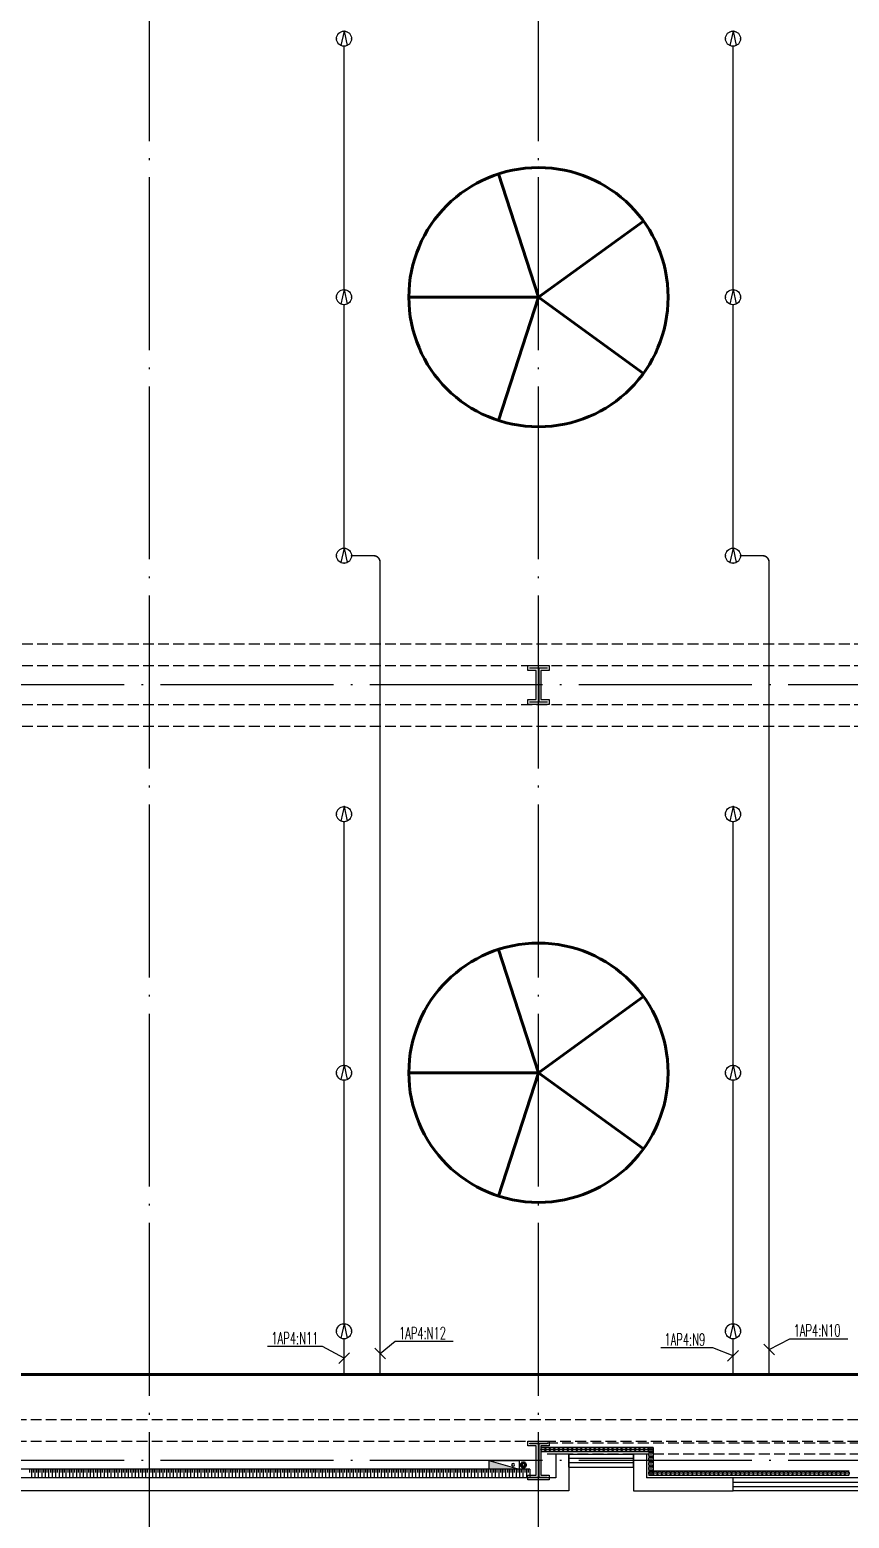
# Model space of a CAD drawing. Extents: x -1396510 to 1250330, y -1892470 to 1623980.
# Drawn here: x 37155 to 56115, y -1361210 to -1326760 of the extents above; entities that cross this region are included whole.
import ezdxf
from ezdxf.enums import TextEntityAlignment as Align

# ---------------------------------------------------------------- set-up
doc = ezdxf.new("R2010")
doc.units = 0
doc.header["$LTSCALE"] = 1000
doc.header["$MEASUREMENT"] = 0
doc.linetypes.add('DASH', pattern=[0.35, 0.25, -0.1])
doc.linetypes.add('DOTE', pattern=[2.42, 2, -0.2, 0.02, -0.2])
doc.layers.get('Defpoints').update_dxf_attribs({"color": 210})
for name, color, linetype in [('99平面图例外参$0$A-HATCH-2', 251, 'Continuous'), ('A-AXIS-DOTE', 14, 'DOTE'), ('A-HATCH-2', 251, 'Continuous'), ('A-HRAIL', 173, 'Continuous'), ('A-LIN-V', 9, 'Continuous'), ('A-SFCE', 30, 'Continuous'), ('A-WINDOW', 140, 'Continuous'), ('AS-COLN', 6, 'Continuous'), ('AS-WALL', 40, 'Continuous'), ('DIM-照明', 3, 'Continuous'), ('EQUIP-照明', 3, 'Continuous'), ('SB_ZF消火栓', 10, 'Continuous'), ('SB_ZF消火栓M', 10, 'Continuous'), ('WIRE-照明', 1, 'Continuous'), ('建-窗', 4, 'Continuous')]:
    doc.layers.add(name, color=color, linetype=linetype)
doc.layers.add('A-云线2', color=3, linetype='Continuous', plot=False)
doc.layers.add('LG-ZF消防', color=1, linetype='Continuous', lineweight=60)
doc.styles.add('_TEL_DIM', font='SIMPLEX', dxfattribs={"width": 0.8, "height": 3.5, "bigfont": 'HZTXT'})

# ---------------------------------------------------------------- blocks, each defined once
blk = doc.blocks.new('4324324')
at = {"layer": 'A-HATCH-2', "color": 8, "linetype": 'DASH'}
for p, q in [((-313054, 567820), (-128854, 567820)), ((-313054, 567320), (-128854, 567320)), ((-313054, 566420), (-128854, 566420)), ((-313054, 565920), (-128854, 565920)), ((-312854, 549870), (-138054, 549870)), ((-312854, 549370), (-138054, 549370))]:
    blk.add_line(p, q, dxfattribs=at)
blk = doc.blocks.new('w4324324')
at = {"layer": 'A-HATCH-2', "color": 0, "lineweight": 60}
for q in [(-1694760, 686605), (-1697614, 684532), (-1691907, 684532), (-1696524, 681178), (-1692997, 681178)]:
    blk.add_line((-1694760, 683605), q, dxfattribs=at)
blk.add_circle((-1694760, 683605), 3000, dxfattribs=at)
blk = doc.blocks.new('342343')
at = {"layer": 'A-LIN-V', "color": 8}
for p in [(1030710, 81556), (1048660, 81556)]:
    blk.add_blockref('w4324324', p, dxfattribs=at)
blk = doc.blocks.new('w42343243')
at = {"layer": 'A-HATCH-2', "color": 8}
blk.add_lwpolyline([(-165104, 621070), (-164604, 621070), (-164604, 620958), (-164800, 620958), (-164800, 620282), (-164604, 620282), (-164604, 620170), (-165104, 620170), (-165104, 620282), (-164908, 620282), (-164908, 620958), (-165104, 620958)], close=True, dxfattribs=at)
at = {"layer": 'AS-COLN', "color": 3}
blk.add_lwpolyline([(-165054, 621020), (-164654, 621020), (-164654, 621008), (-164850, 621008), (-164850, 620232), (-164654, 620232), (-164654, 620220), (-165054, 620220), (-165054, 620232), (-164858, 620232), (-164858, 621008), (-165054, 621008)], close=True, dxfattribs=at)
blk = doc.blocks.new('42343')
at = {"layer": 'A-WINDOW'}
for p in [(-117000, -53750), (-117000, -71700)]:
    blk.add_blockref('w42343243', p, dxfattribs=at)
blk = doc.blocks.new('A$C5D961328')
at = {"layer": 'SB_ZF消火栓'}
blk.add_hatch(color=256, dxfattribs=at).paths.add_polyline_path([(0, 40), (700, 40), (700, 240)])
for p, q in [((700, 240), (0, 240)), ((0, 240), (0, 40)), ((700, 240), (0, 40)), ((0, 40), (700, 40)), ((700, 240), (700, 40))]:
    blk.add_line(p, q, dxfattribs=at)
at = {"layer": 'SB_ZF消火栓', "color": 1}
blk.add_circle((140, 140), 32.5, dxfattribs=at)
blk = doc.blocks.new('we42342343234')
at = {"layer": 'LG-ZF消防'}
blk.add_circle((-282204, 548820), 50, dxfattribs=at)
at = {"layer": 'SB_ZF消火栓M', "xscale": -1}
blk.add_blockref('A$C5D961328', (-282304, 548680), dxfattribs=at)
blk = doc.blocks.new('WINDOW2DLIB$DYNSTYLE$00000005')
at = {"color": 0}
for points in [[(-0.5, 0.5), (-0.5, -0.5)], [(-0.5, 0.5), (0.5, 0.5)], [(0.5, -0.5), (0.5, 0.5)], [(0.5, 0.1667), (-0.5, 0.1667)], [(0.5, -0.1667), (-0.5, -0.1667)], [(-0.5, -0.5), (0.5, -0.5)]]:
    blk.add_lwpolyline(points, dxfattribs=at)
blk = doc.blocks.new('99平面图例外参$0$$LinePat$填挖边坡')
at = {"color": 0}
for p, q in [((0, 0), (0, -1500)), ((300, 0), (300, -600))]:
    blk.add_line(p, q, dxfattribs=at)
at = {"layer": 'Defpoints', "color": 0}
blk.add_point((600, 0), dxfattribs=at)
blk = doc.blocks.new('99平面图例外参$0$$LinePat$圆环')
for points in [[(0, 150), (300, 150)], [(0, 0), (300, 0)], [(0, -150), (300, -150)]]:
    blk.add_lwpolyline(points)
at = {"color": 0}
blk.add_circle((150, 0), 150, dxfattribs=at)
blk = doc.blocks.new('世赫3#厂房一层0821')
at = {"layer": 'A-AXIS-DOTE', "color": 8, "ltscale": 2}
for p, q in [((22000, -79980), (22000, 5500)), ((31000, -79980), (31000, 5500)), ((190814.2, -53850), (-5155.8, -53850)), ((190814.2, -71800), (-5155.8, -71800))]:
    blk.add_line(p, q, dxfattribs=at)
at = {"layer": 'A-LIN-V'}
for q in [(-400, -72000.1), (30800, -72188)]:
    blk.add_line((30800, -72000.1), q, dxfattribs=at)
at = {"layer": 'A-SFCE', "color": 2, "linetype": 'DASH'}
for p, q in [((39850, -71400.1), (31150, -71400.1)), ((39850, -71650.1), (31150, -71650.1))]:
    blk.add_line(p, q, dxfattribs=at)
at = {"layer": 'AS-WALL'}
for p, q in [((31700, -71650), (31400, -71650)), ((31400, -71650), (31400, -72200.1)), ((31700, -71950), (31700, -71650)), ((33500, -71650), (33200, -71650)), ((33200, -71650), (33200, -71950)), ((33500, -71650), (33500, -72200.1)), ((31700, -71950), (31700, -72500.1)), ((33200, -71950), (33200, -72200)), ((31400, -72200.1), (-600, -72200.1)), ((33200, -72200), (33200, -72200)), ((33200, -72200), (33200, -72500)), ((35500, -72200.1), (33500, -72200.1)), ((35500, -72500.1), (35500, -72200.1)), ((31700, -72500.1), (-900, -72500.1)), ((33200, -72500), (33350, -72500)), ((33350, -72500.1), (35500, -72500.1))]:
    blk.add_line(p, q, dxfattribs=at)
at = {"layer": '99平面图例外参$0$A-HATCH-2', "color": 203, "xscale": -0.1335034007147995, "yscale": 0.1333333333333333, "zscale": 0.1333333333333333, "rotation": 9.563318506210876e-10}
for p in [(19265.3, -72000.1), (19345.4, -72000.1), (19425.5, -72000.1), (19505.6, -72000.1), (19585.7, -72000.1), (19665.8, -72000.1), (19745.9, -72000.1), (19826, -72000.1), (19906.1, -72000.1), (19986.2, -72000.1), (20066.3, -72000.1), (20146.4, -72000.1), (20226.5, -72000.1), (20306.6, -72000.1), (20386.7, -72000.1), (20466.8, -72000.1), (20546.9, -72000.1), (20627, -72000.1), (20707.1, -72000.1), (20787.2, -72000.1), (20867.3, -72000.1), (20947.4, -72000.1), (21027.6, -72000.1), (21107.7, -72000.1), (21187.8, -72000.1), (21267.9, -72000.1), (21348, -72000.1), (21428.1, -72000.1), (21508.2, -72000.1), (21588.3, -72000.1), (21668.4, -72000.1), (21748.5, -72000.1), (21828.6, -72000.1), (21908.7, -72000.1), (21988.8, -72000.1), (22068.9, -72000.1), (22149, -72000.1), (22229.1, -72000.1), (22309.2, -72000.1), (22389.3, -72000.1), (22469.4, -72000.1), (22549.5, -72000.1), (22629.6, -72000.1), (22709.7, -72000.1), (22789.8, -72000.1), (22869.9, -72000.1), (22950, -72000.1), (23030.1, -72000.1), (23110.2, -72000.1), (23190.3, -72000.1), (23270.4, -72000.1), (23350.5, -72000.1), (23430.6, -72000.1), (23510.7, -72000.1), (23590.8, -72000.1), (23670.9, -72000.1), (23751, -72000.1), (23831.1, -72000.1), (23911.2, -72000.1), (23991.3, -72000.1), (24071.4, -72000.1), (24151.5, -72000.1), (24231.6, -72000.1), (24311.7, -72000.1), (24391.8, -72000.1), (24471.9, -72000.1), (24552, -72000.1), (24632.1, -72000.1), (24712.2, -72000.1), (24792.3, -72000.1), (24872.4, -72000.1), (24952.6, -72000.1), (25032.7, -72000.1), (25112.8, -72000.1), (25192.9, -72000.1), (25273, -72000.1), (25353.1, -72000.1), (25433.2, -72000.1), (25513.3, -72000.1), (25593.4, -72000.1), (25673.5, -72000.1), (25753.6, -72000.1), (25833.7, -72000.1), (25913.8, -72000.1), (25993.9, -72000.1), (26074, -72000.1), (26154.1, -72000.1), (26234.2, -72000.1), (26314.3, -72000.1), (26394.4, -72000.1), (26474.5, -72000.1), (26554.6, -72000.1), (26634.7, -72000.1), (26714.8, -72000.1), (26794.9, -72000.1), (26875, -72000.1), (26955.1, -72000.1), (27035.2, -72000.1), (27115.3, -72000.1), (27195.4, -72000.1), (27275.5, -72000.1), (27355.6, -72000.1), (27435.7, -72000.1), (27515.8, -72000.1), (27595.9, -72000.1), (27676, -72000.1), (27756.1, -72000.1), (27836.2, -72000.1), (27916.3, -72000.1), (27996.4, -72000.1), (28076.5, -72000.1), (28156.6, -72000.1), (28236.7, -72000.1), (28316.8, -72000.1), (28396.9, -72000.1), (28477, -72000.1), (28557.1, -72000.1), (28637.2, -72000.1), (28717.3, -72000.1), (28797.4, -72000.1), (28877.6, -72000.1), (28957.7, -72000.1), (29037.8, -72000.1), (29117.9, -72000.1), (29198, -72000.1), (29278.1, -72000.1), (29358.2, -72000.1), (29438.3, -72000.1), (29518.4, -72000.1), (29598.5, -72000.1), (29678.6, -72000.1), (29758.7, -72000.1), (29838.8, -72000.1), (29918.9, -72000.1), (29999, -72000.1), (30079.1, -72000.1), (30159.2, -72000.1), (30239.3, -72000.1), (30319.4, -72000.1), (30399.5, -72000.1), (30479.6, -72000.1), (30559.7, -72000.1), (30639.8, -72000.1), (30719.9, -72000.1), (30800, -72000.1)]:
    blk.add_blockref('99平面图例外参$0$$LinePat$填挖边坡', p, dxfattribs=at)
at = {"layer": 'A-HRAIL', "yscale": 0.3333333333111111, "zscale": 0.3333333333111111}
for p, xscale, rotation in [((31157.8, -71549.9), 0.3461333288160676, 180), ((31261.7, -71549.9), 0.3461333288160676, 180), ((31365.5, -71549.9), 0.3461333288160676, 180), ((31469.4, -71549.9), 0.3461333288160676, 180), ((31573.2, -71549.9), 0.3461333288160676, 180), ((31677, -71549.9), 0.3461333288160676, 180), ((31780.9, -71549.9), 0.3461333288160676, 180), ((31884.7, -71549.9), 0.3461333288160676, 180), ((31988.6, -71549.9), 0.3461333288160676, 180), ((32092.4, -71549.9), 0.3461333288160676, 180), ((32196.2, -71549.9), 0.3461333288160676, 180), ((32300.1, -71549.9), 0.3461333288160676, 180), ((32403.9, -71549.9), 0.3461333288160676, 180), ((32507.8, -71549.9), 0.3461333288160676, 180), ((32611.6, -71549.9), 0.3461333288160676, 180), ((32715.4, -71549.9), 0.3461333288160676, 180), ((32819.3, -71549.9), 0.3461333288160676, 180), ((32923.1, -71549.9), 0.3461333288160676, 180), ((33027, -71549.9), 0.3461333288160676, 180), ((33130.8, -71549.9), 0.3461333288160676, 180), ((33234.6, -71549.9), 0.3461333288160676, 180), ((33338.5, -71549.9), 0.3461333288160676, 180), ((33442.3, -71549.9), 0.3461333288160676, 180), ((33546.2, -71549.9), 0.3461333288160676, 180), ((33650, -71549.9), 0.3461333288160676, 180), ((33600, -71499.9), 0.3611111226889233, 270), ((33600, -71608.3), 0.3611111226889233, 270), ((33600, -71716.6), 0.3611111226889233, 270), ((33600, -71824.9), 0.3611111226889233, 270), ((33600, -71933.3), 0.3611111226889233, 270), ((33600, -72041.6), 0.3611111226889233, 270), ((33650.8, -72093.9), 0.3361633151507422, 180.0000000002036), ((33751.7, -72093.9), 0.3361633151507422, 180.0000000002036), ((33852.5, -72093.9), 0.3361633151507422, 180.0000000002036), ((33953.4, -72093.9), 0.3361633151507422, 180.0000000002036), ((34054.2, -72093.9), 0.3361633151507422, 180.0000000002036), ((34155.1, -72093.9), 0.3361633151507422, 180.0000000002036), ((34255.9, -72093.9), 0.3361633151507422, 180.0000000002036), ((34356.8, -72093.9), 0.3361633151507422, 180.0000000002036), ((34457.6, -72093.9), 0.3361633151507422, 180.0000000002036), ((34558.5, -72093.9), 0.3361633151507422, 180.0000000002036), ((34659.3, -72093.9), 0.3361633151507422, 180.0000000002036), ((34760.2, -72093.9), 0.3361633151507422, 180.0000000002036), ((34861, -72093.9), 0.3361633151507422, 180.0000000002036), ((34961.9, -72093.9), 0.3361633151507422, 180.0000000002036), ((35062.7, -72093.9), 0.3361633151507422, 180.0000000002036), ((35163.6, -72093.9), 0.3361633151507422, 180.0000000002036), ((35264.4, -72093.9), 0.3361633151507422, 180.0000000002036), ((35365.3, -72093.9), 0.3361633151507422, 180.0000000002036), ((35466.1, -72093.9), 0.3361633151507422, 180.0000000002036), ((35567, -72093.9), 0.3361633151507422, 180.0000000002036), ((35667.8, -72093.9), 0.3361633151507422, 180.0000000002036), ((35768.7, -72093.9), 0.3361633151507422, 180.0000000002036), ((35869.5, -72093.9), 0.3361633151507422, 180.0000000002036), ((35970.4, -72093.9), 0.3361633151507422, 180.0000000002036), ((36071.2, -72093.9), 0.3361633151507422, 180.0000000002036), ((36172.1, -72093.9), 0.3361633151507422, 180.0000000002036), ((36272.9, -72093.9), 0.3361633151507422, 180.0000000002036), ((36373.8, -72093.9), 0.3361633151507422, 180.0000000002036), ((36474.6, -72093.9), 0.3361633151507422, 180.0000000002036), ((36575.5, -72093.9), 0.3361633151507422, 180.0000000002036), ((36676.3, -72093.9), 0.3361633151507422, 180.0000000002036), ((36777.2, -72093.9), 0.3361633151507422, 180.0000000002036), ((36878, -72093.9), 0.3361633151507422, 180.0000000002036), ((36978.9, -72093.9), 0.3361633151507422, 180.0000000002036), ((37079.7, -72093.9), 0.3361633151507422, 180.0000000002036), ((37180.6, -72093.9), 0.3361633151507422, 180.0000000002036), ((37281.4, -72093.9), 0.3361633151507422, 180.0000000002036), ((37382.3, -72093.9), 0.3361633151507422, 180.0000000002036), ((37483.1, -72093.9), 0.3361633151507422, 180.0000000002036), ((37584, -72093.9), 0.3361633151507422, 180.0000000002036), ((37684.8, -72093.9), 0.3361633151507422, 180.0000000002036), ((37785.7, -72093.9), 0.3361633151507422, 180.0000000002036), ((37886.5, -72093.9), 0.3361633151507422, 180.0000000002036), ((37987.4, -72093.9), 0.3361633151507422, 180.0000000002036), ((38088.2, -72093.9), 0.3361633151507422, 180.0000000002036), ((38189.1, -72093.9), 0.3361633151507422, 180.0000000002036)]:
    blk.add_blockref('99平面图例外参$0$$LinePat$圆环', p, dxfattribs=dict(at, xscale=xscale, rotation=rotation))
at = {"layer": 'A-LIN-V', "color": 8, "rotation": 90}
blk.add_blockref('342343', (796160.7, 601225), dxfattribs=at)
at = {"layer": 'A-WINDOW'}
for name in ['42343', '4324324']:
    blk.add_blockref(name, (312854.2, -620720), dxfattribs=at)
at = {"layer": 'SB_ZF消火栓'}
blk.add_blockref('we42342343234', (312854.2, -620720), dxfattribs=at)
at = {"layer": '建-窗', "yscale": -300, "zscale": 300}
for p, xscale, rotation in [((32450, -71800), -1500, 180.0000000000445), ((42100, -72350.1), 13200, 179.9999999996995)]:
    blk.add_blockref('WINDOW2DLIB$DYNSTYLE$00000005', p, dxfattribs=dict(at, xscale=xscale, rotation=rotation))
blk = doc.blocks.new('$equip$00002832')
for q in [(-0.203, -0.457), (0.203, -0.457)]:
    blk.add_line((0, 0.5), q)
at = {"const_width": 0.0571}
blk.add_lwpolyline([(0.5, 0, 1), (-0.5, 0, 1), (0.5, 0, -0.625089)], format="xyb", dxfattribs=at)
blk.add_circle((0, 0), 0.5)
for p in [(-0.5, 0), (0, 0.5), (0.5, 0), (0, -0.5)]:
    blk.add_point(p)
at = {"color": 7, "style": '_TEL_DIM', "flags": 1}
for tag in ['A', 'REMARK']:
    blk.add_attdef(tag, text='', height=0.00002, dxfattribs=at).set_placement((0, 0), align=Align.MIDDLE_CENTER)

msp = doc.modelspace()

# ---------------------------------------------------------------- linework, layer by layer
at = {"layer": 'DIM-照明'}
for p, q in [((45383.7, -1357517.7), (45136.2, -1357270.2)), ((53549.6, -1357330.2), (53302.1, -1357577.7)), ((54383.7, -1357427.7), (54136.2, -1357180.2)), ((44549.6, -1357380.2), (44302.1, -1357627.7))]:
    msp.add_line(p, q, dxfattribs=at)
for points in [[(43930, -1357234), (42659, -1357234)], [(44425.8, -1357504), (43930, -1357234)], [(45260, -1357394), (45610, -1357114)], [(45610, -1357114), (46953, -1357114)], [(52960, -1357264), (51753, -1357264)], [(53425.8, -1357454), (52960, -1357264)], [(54260, -1357304), (54740, -1357054)], [(54740, -1357054), (56083, -1357054)]]:
    msp.add_lwpolyline(points, dxfattribs=at)
at = {"layer": 'WIRE-照明', "linetype": 'Continuous'}
for points, const_width in [([(44425.8, -1332774), (44425.8, -1327140.6)], 35), ([(53425.8, -1332774), (53425.8, -1327140.6)], 35), ([(44425.8, -1338757.3), (44425.8, -1333124)], 35), ([(53425.8, -1338757.3), (53425.8, -1333124)], 35), ([(44600.8, -1338932.3), (45110, -1338932.3)], 35), ([(45260, -1357881.2), (45260, -1339082.3)], 35), ([(53600.8, -1338932.3), (54110, -1338932.3)], 35), ([(54260, -1357881.2), (54260, -1339082.3)], 35), ([(44425.8, -1350724), (44425.8, -1345090.6)], 35), ([(53425.8, -1350724), (53425.8, -1345090.6)], 35), ([(44425.8, -1356707.3), (44425.8, -1351074)], 35), ([(53425.8, -1356707.3), (53425.8, -1351074)], 35), ([(44425.8, -1357881.2), (44425.8, -1357057.3)], 35), ([(53425.8, -1357881.2), (53425.8, -1357057.3)], 35), ([(22425.8, -1357881.2), (78880, -1357881.2)], 70)]:
    msp.add_lwpolyline(points, dxfattribs=dict(at, const_width=const_width))
at = {"layer": 'WIRE-照明', "linetype": 'Continuous', "const_width": 35}
for points in [[(45260, -1339082.3, 0.4142136), (45110, -1338932.3)], [(54260, -1339082.3, 0.4142136), (54110, -1338932.3)]]:
    msp.add_lwpolyline(points, format="xyb", dxfattribs=at)

# ---------------------------------------------------------------- block references
at = {"layer": 'A-云线2'}
msp.add_blockref('世赫3#厂房一层0821', (17925.8, -1288074), dxfattribs=at)
at = {"layer": 'EQUIP-照明', "xscale": 350, "yscale": 350, "zscale": 350}
for p in [(44425.8, -1326965.6), (53425.8, -1326965.6), (44425.8, -1332949), (53425.8, -1332949), (44425.8, -1338932.3), (53425.8, -1338932.3), (44425.8, -1344915.6), (53425.8, -1344915.6), (44425.8, -1350899), (53425.8, -1350899), (44425.8, -1356882.3), (53425.8, -1356882.3)]:
    msp.add_blockref('$equip$00002832', p, dxfattribs=at)

# ---------------------------------------------------------------- texts
at = {"layer": 'DIM-照明', "color": 7, "style": '_TEL_DIM', "width": 0.6}
for s, p in [('1AP4:N11', (42746.5, -1357184)), ('1AP4:N12', (45697.5, -1357064)), ('1AP4:N9', (51840.5, -1357214)), ('1AP4:N10', (54827.5, -1357004))]:
    msp.add_text(s, height=280, dxfattribs=at).set_placement(p)

doc.saveas('drawing.dxf')
